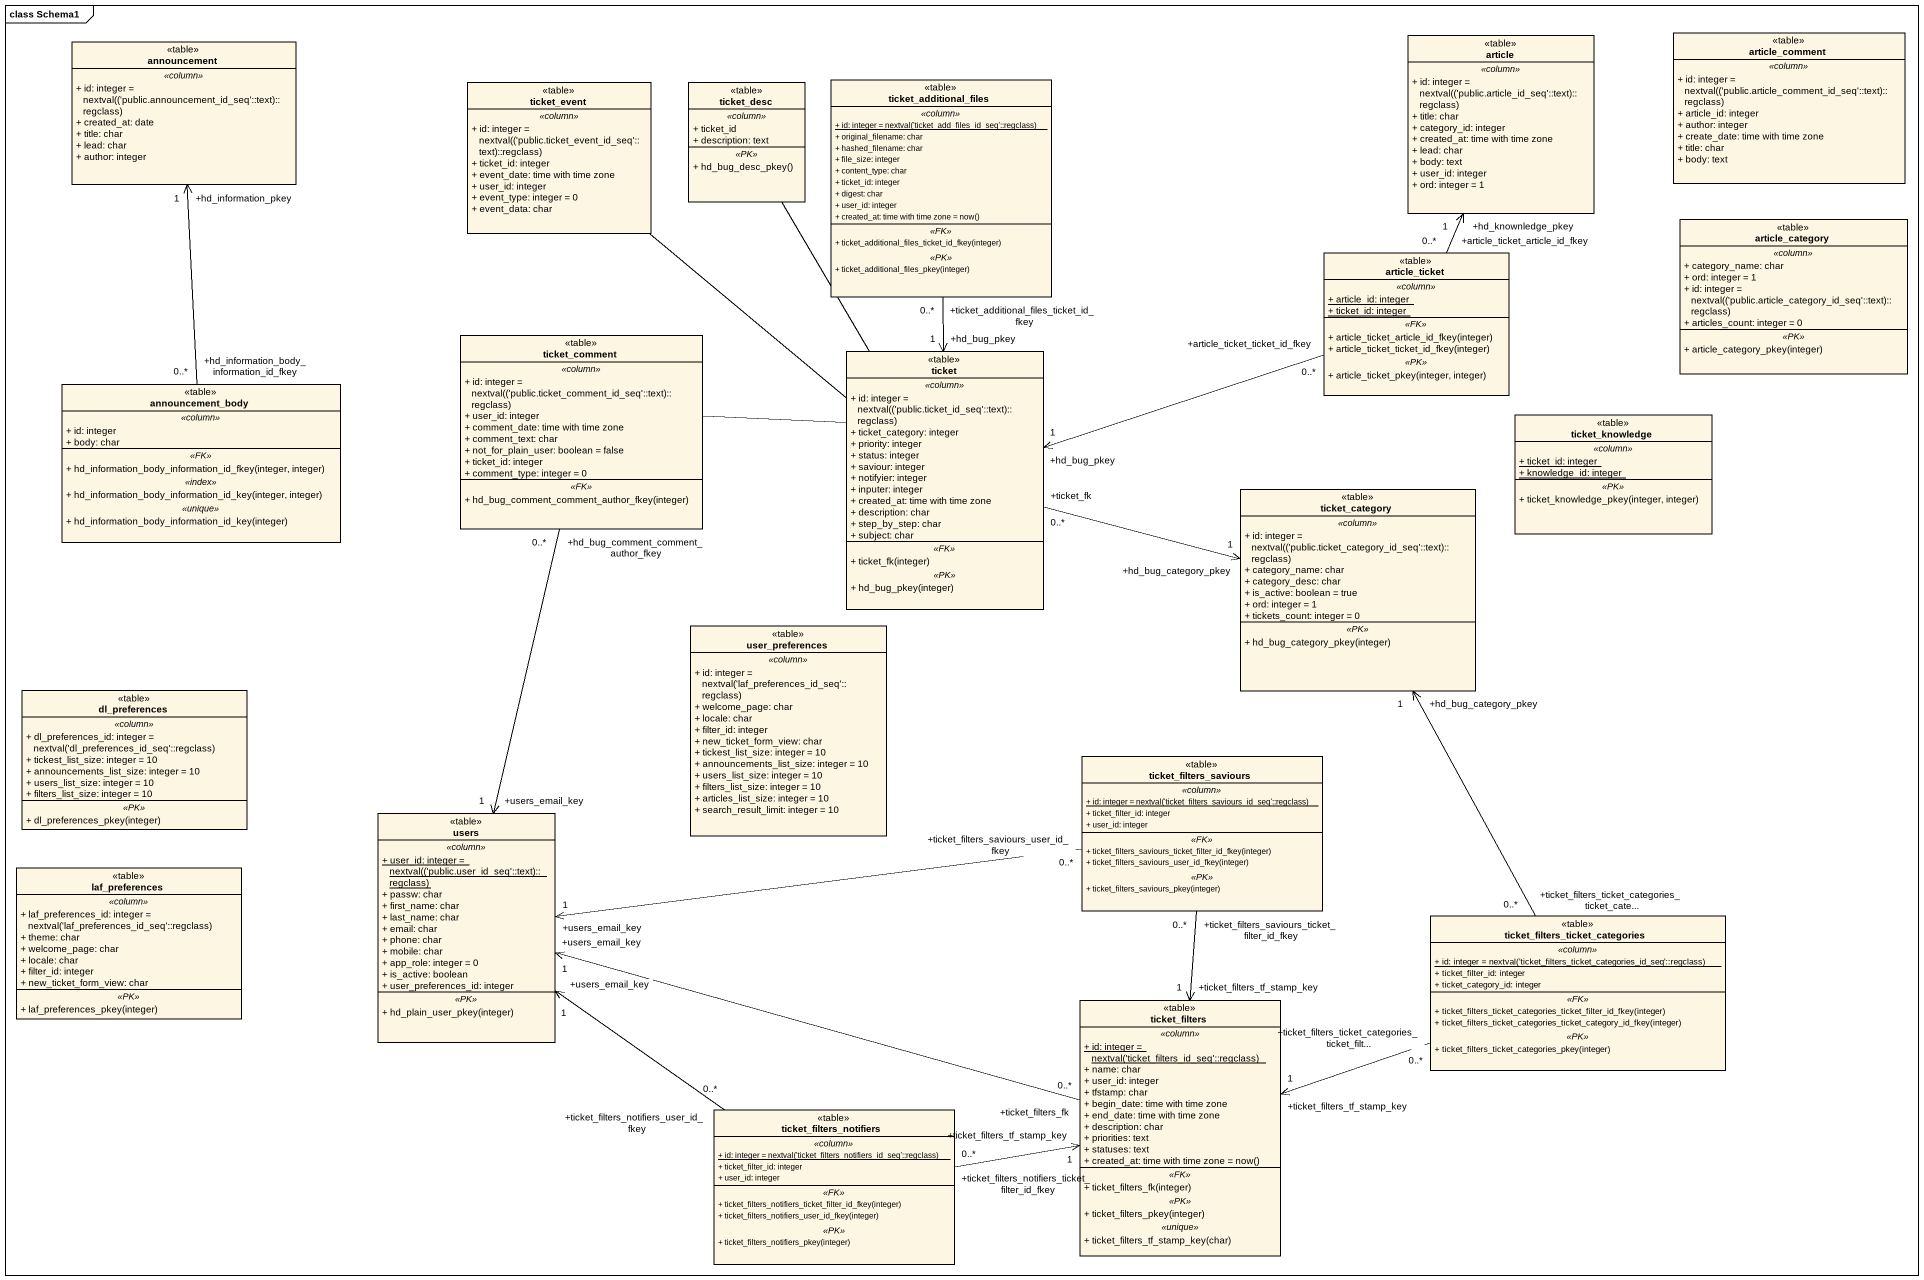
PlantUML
@startuml
mainframe class Schema1
hide circle
hide empty members
skinparam classAttributeIconSize 0
class announcement <<table>> {
  .. <<column>> ..
  {field} + id: integer = nextval(('public.announcement_id_seq'::text)::regclass)
  + created_at: date
  + title: char
  + lead: char
  + author: integer
}
class article <<table>> {
  .. <<column>> ..
  {field} + id: integer = nextval(('public.article_id_seq'::text)::regclass)
  + title: char
  + category_id: integer
  + created_at: time with time zone
  + lead: char
  + body: text
  + user_id: integer
  + ord: integer = 1
}
class article_comment <<table>> {
  .. <<column>> ..
  {field} + id: integer = nextval(('public.article_comment_id_seq'::text)::regclass)
  + article_id: integer
  + author: integer
  + create_date: time with time zone
  + title: char
  + body: text
}
class ticket_event <<table>> {
  .. <<column>> ..
  {field} + id: integer = nextval(('public.ticket_event_id_seq'::text)::regclass)
  + ticket_id: integer
  + event_date: time with time zone
  + user_id: integer
  + event_type: integer = 0
  + event_data: char
}
class ticket_desc <<table>> {
  .. <<column>> ..
  + ticket_id
  + description: text
  .. <<PK>> ..
  + hd_bug_desc_pkey()
}
class ticket_additional_files <<table>> {
  .. <<column>> ..
  {static} {field} + id: integer = nextval('ticket_add_files_id_seq'::regclass)
  + original_filename: char
  + hashed_filename: char
  + file_size: integer
  + content_type: char
  + ticket_id: integer
  + digest: char
  + user_id: integer
  {field} + created_at: time with time zone = now()
  .. <<FK>> ..
  + ticket_additional_files_ticket_id_fkey(integer)
  .. <<PK>> ..
  + ticket_additional_files_pkey(integer)
}
class article_category <<table>> {
  .. <<column>> ..
  + category_name: char
  + ord: integer = 1
  {field} + id: integer = nextval(('public.article_category_id_seq'::text)::regclass)
  + articles_count: integer = 0
  .. <<PK>> ..
  + article_category_pkey(integer)
}
class article_ticket <<table>> {
  .. <<column>> ..
  {static} + article_id: integer
  {static} + ticket_id: integer
  .. <<FK>> ..
  + article_ticket_article_id_fkey(integer)
  + article_ticket_ticket_id_fkey(integer)
  .. <<PK>> ..
  + article_ticket_pkey(integer, integer)
}
class ticket_comment <<table>> {
  .. <<column>> ..
  {field} + id: integer = nextval(('public.ticket_comment_id_seq'::text)::regclass)
  + user_id: integer
  + comment_date: time with time zone
  + comment_text: char
  + not_for_plain_user: boolean = false
  + ticket_id: integer
  + comment_type: integer = 0
  .. <<FK>> ..
  + hd_bug_comment_comment_author_fkey(integer)
}
class ticket <<table>> {
  .. <<column>> ..
  {field} + id: integer = nextval(('public.ticket_id_seq'::text)::regclass)
  + ticket_category: integer
  + priority: integer
  + status: integer
  + saviour: integer
  + notifyier: integer
  + inputer: integer
  + created_at: time with time zone
  + description: char
  + step_by_step: char
  + subject: char
  .. <<FK>> ..
  + ticket_fk(integer)
  .. <<PK>> ..
  + hd_bug_pkey(integer)
}
class announcement_body <<table>> {
  .. <<column>> ..
  + id: integer
  + body: char
  .. <<FK>> ..
  + hd_information_body_information_id_fkey(integer, integer)
  .. <<index>> ..
  + hd_information_body_information_id_key(integer, integer)
  .. <<unique>> ..
  + hd_information_body_information_id_key(integer)
}
class ticket_knowledge <<table>> {
  .. <<column>> ..
  {static} + ticket_id: integer
  {static} + knowledge_id: integer
  .. <<PK>> ..
  + ticket_knowledge_pkey(integer, integer)
}
class ticket_category <<table>> {
  .. <<column>> ..
  {field} + id: integer = nextval(('public.ticket_category_id_seq'::text)::regclass)
  + category_name: char
  + category_desc: char
  + is_active: boolean = true
  + ord: integer = 1
  + tickets_count: integer = 0
  .. <<PK>> ..
  + hd_bug_category_pkey(integer)
}
class user_preferences <<table>> {
  .. <<column>> ..
  {field} + id: integer = nextval('laf_preferences_id_seq'::regclass)
  + welcome_page: char
  + locale: char
  + filter_id: integer
  + new_ticket_form_view: char
  + tickest_list_size: integer = 10
  + announcements_list_size: integer = 10
  + users_list_size: integer = 10
  + filters_list_size: integer = 10
  + articles_list_size: integer = 10
  + search_result_limit: integer = 10
}
class dl_preferences <<table>> {
  .. <<column>> ..
  {field} + dl_preferences_id: integer = nextval('dl_preferences_id_seq'::regclass)
  + tickest_list_size: integer = 10
  + announcements_list_size: integer = 10
  + users_list_size: integer = 10
  + filters_list_size: integer = 10
  .. <<PK>> ..
  + dl_preferences_pkey(integer)
}
class ticket_filters_saviours <<table>> {
  .. <<column>> ..
  {static} {field} + id: integer = nextval('ticket_filters_saviours_id_seq'::regclass)
  + ticket_filter_id: integer
  + user_id: integer
  .. <<FK>> ..
  + ticket_filters_saviours_ticket_filter_id_fkey(integer)
  + ticket_filters_saviours_user_id_fkey(integer)
  .. <<PK>> ..
  + ticket_filters_saviours_pkey(integer)
}
class users <<table>> {
  .. <<column>> ..
  {static} {field} + user_id: integer = nextval(('public.user_id_seq'::text)::regclass)
  + passw: char
  + first_name: char
  + last_name: char
  + email: char
  + phone: char
  + mobile: char
  + app_role: integer = 0
  + is_active: boolean
  + user_preferences_id: integer
  .. <<PK>> ..
  + hd_plain_user_pkey(integer)
}
class laf_preferences <<table>> {
  .. <<column>> ..
  {field} + laf_preferences_id: integer = nextval('laf_preferences_id_seq'::regclass)
  + theme: char
  + welcome_page: char
  + locale: char
  + filter_id: integer
  + new_ticket_form_view: char
  .. <<PK>> ..
  + laf_preferences_pkey(integer)
}
class "ticket_filters_ticket_categories" as ticket_filters_ticket <<table>> {
  .. <<column>> ..
  {static} {field} + id: integer = nextval('ticket_filters_ticket_categories_id_seq'::regclass)
  + ticket_filter_id: integer
  + ticket_category_id: integer
  .. <<FK>> ..
  + ticket_filters_ticket_categories_ticket_filter_id_fkey(integer)
  + ticket_filters_ticket_categories_ticket_category_id_fkey(integer)
  .. <<PK>> ..
  + ticket_filters_ticket_categories_pkey(integer)
}
class ticket_filters <<table>> {
  .. <<column>> ..
  {static} {field} + id: integer = nextval('ticket_filters_id_seq'::regclass)
  + name: char
  + user_id: integer
  + tfstamp: char
  + begin_date: time with time zone
  + end_date: time with time zone
  + description: char
  + priorities: text
  + statuses: text
  {field} + created_at: time with time zone = now()
  .. <<FK>> ..
  + ticket_filters_fk(integer)
  .. <<PK>> ..
  + ticket_filters_pkey(integer)
  .. <<unique>> ..
  + ticket_filters_tf_stamp_key(char)
}
class ticket_filters_notifiers <<table>> {
  .. <<column>> ..
  {static} {field} + id: integer = nextval('ticket_filters_notifiers_id_seq'::regclass)
  + ticket_filter_id: integer
  + user_id: integer
  .. <<FK>> ..
  + ticket_filters_notifiers_ticket_filter_id_fkey(integer)
  + ticket_filters_notifiers_user_id_fkey(integer)
  .. <<PK>> ..
  + ticket_filters_notifiers_pkey(integer)
}
ticket_event -- ticket
ticket_desc -- ticket
ticket_additional_files "+ticket_additional_files_ticket_id_fkey\n0..*" --> "+hd_bug_pkey\n1" ticket
article_ticket "+article_ticket_article_id_fkey\n0..*" -up-> "+hd_knownledge_pkey\n1" article
article_ticket "+article_ticket_ticket_id_fkey\n0..*" -left-> "+hd_bug_pkey\n1" ticket
ticket_comment -right- ticket
ticket_comment "+hd_bug_comment_comment_author_fkey\n0..*" --> "+users_email_key\n1" users
ticket "+ticket_fk\n0..*" -right-> "+hd_bug_category_pkey\n1" ticket_category
announcement_body "+hd_information_body_information_id_fkey\n0..*" -up-> "+hd_information_pkey\n1" announcement
ticket_filters_saviours "+ticket_filters_saviours_user_id_fkey\n0..*" -left-> "+users_email_key\n1" users
ticket_filters_saviours "+ticket_filters_saviours_ticket_filter_id_fkey\n0..*" --> "+ticket_filters_tf_stamp_key\n1" ticket_filters
ticket_filters_ticket "+ticket_filters_ticket_categories_ticket_cate...\n0..*" -up-> "+hd_bug_category_pkey\n1" ticket_category
ticket_filters_ticket "+ticket_filters_ticket_categories_ticket_filt...\n0..*" -left-> "+ticket_filters_tf_stamp_key\n1" ticket_filters
ticket_filters "+ticket_filters_fk\n0..*" -left-> "+users_email_key\n1" users
ticket_filters_notifiers "+ticket_filters_notifiers_user_id_fkey\n0..*" -up-> "+users_email_key\n1" users
ticket_filters_notifiers "+ticket_filters_notifiers_ticket_filter_id_fkey\n0..*" -right-> "+ticket_filters_tf_stamp_key\n1" ticket_filters
@enduml
